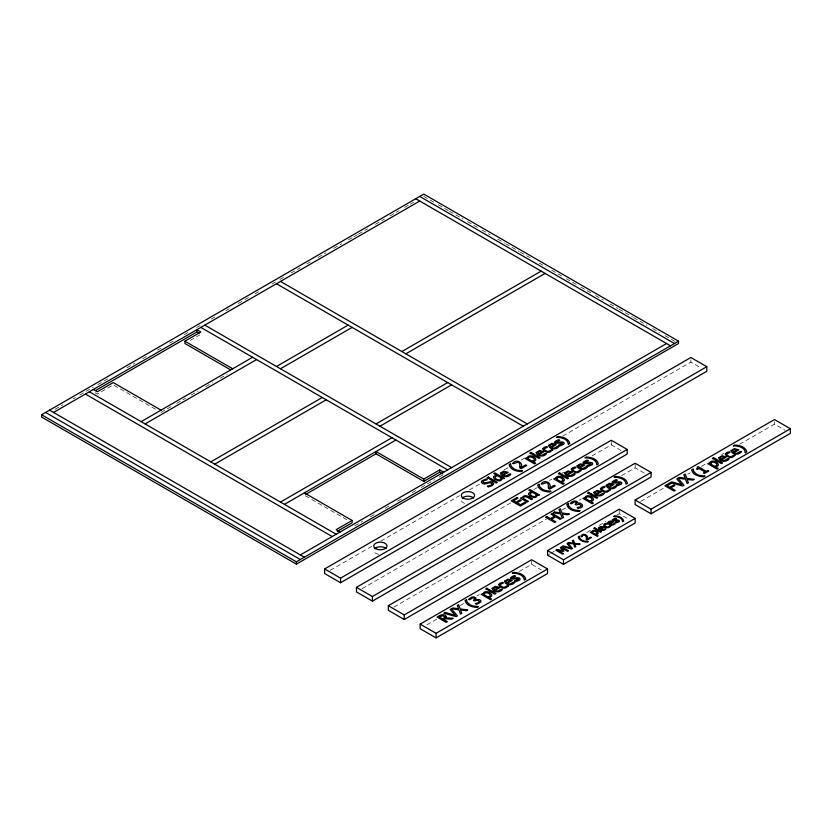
<?xml version="1.0" encoding="UTF-8"?>
<svg xmlns="http://www.w3.org/2000/svg" width="832" height="832" viewBox="0 0 832 832"><rect width="100%" height="100%" fill="white"/><g stroke="black" fill="none" stroke-linecap="round" stroke-linejoin="round"><path stroke-width="0.62" stroke-dasharray="4.16 3.12" d="M592.176 455.853L611.26 444.839L611.26 440.242M55.089 409.25L62.962 404.706M73.07 398.871L75.317 397.571M79.82 394.971L93.309 387.182M97.802 384.592L107.921 378.747M127.026 367.713L134.898 363.178M142.761 358.634L147.254 356.034M157.373 350.199L161.876 347.599M169.738 343.054L173.108 341.11M184.35 334.62L188.843 332.03M196.716 327.486L200.086 325.541M211.328 319.051L216.944 315.806M225.94 310.606L229.31 308.662M238.306 303.472L243.922 300.227M245.045 299.582L248.425 297.627M255.164 293.738L258.534 291.793M272.022 284.003L275.402 282.058M279.895 279.458L284.388 276.869M291.138 272.969L300.123 267.779M306.873 263.89L310.242 261.934M318.115 257.4L325.978 252.855M333.85 248.31L341.713 243.766M348.462 239.876L352.955 237.276M354.078 236.631L357.448 234.686M358.571 234.031L367.567 228.842M375.44 224.297L384.426 219.107M390.052 215.862L399.038 210.673M404.664 207.428L409.157 204.828M410.28 204.183L413.65 202.238M190.226 340.423L199.774 334.911M161.023 412.443L171.101 406.619M176.706 403.395L185.661 398.216M191.256 394.992L197.974 391.113M205.816 386.589L212.534 382.71M220.366 378.186L227.084 374.306M354.796 525.814L362.669 521.269M370.542 516.714L375.045 514.124M385.174 508.269L389.667 505.679M397.55 501.124L402.043 498.534M412.173 492.679L416.676 490.09M421.169 487.49L434.678 479.69M439.171 477.1L442.551 475.145M330.252 570.305L371.821 546.312M380.806 541.122L459.441 495.716M469.56 489.882L480.792 483.392M504.379 469.768L508.882 467.178M521.238 460.044L524.607 458.099M562.806 436.041L690.872 362.097L700.43 367.619M362.086 588.692L511.368 502.518M533.811 489.549L537.181 487.604M549.526 480.48L551.772 479.18M561.87 473.356L564.117 472.056M393.931 607.09L546.51 518.991M562.224 509.922L565.583 507.988M579.051 500.209L581.298 498.919M621.681 475.602L635.149 467.823L645.757 473.949M426.858 624.853L436.894 619.06M460.304 605.54L463.642 603.616M477.017 595.889L479.253 594.599M519.376 571.438L531.638 564.356L541.195 569.868M547.56 555.162L549.806 553.873M550.919 553.228L554.278 551.283M586.747 532.542L591.23 529.953M599.071 525.429L605.79 521.55M616.98 515.081L619.216 513.791L628.774 519.303M640.765 501.353L664.362 487.729M687.96 474.105L690.206 472.815M701.438 466.326L705.931 463.726M721.666 454.646L723.913 453.346M739.648 444.267L774.478 424.154L785.096 430.29M423.769 196.394L433.867 202.228M438.36 204.818L448.458 210.652M449.582 211.297L463.05 219.076M467.542 221.666L477.641 227.5M482.134 230.09L489.986 234.624M497.848 239.158L504.577 243.048M505.7 243.703L519.168 251.472M520.291 252.127L531.513 258.606M539.375 263.141L546.104 267.03M551.72 270.265L561.818 276.099M566.311 278.689L576.41 284.523M580.902 287.113L591.001 292.947M595.494 295.537L603.346 300.071M610.085 303.961L617.937 308.495M619.06 309.15L632.528 316.919M633.651 317.574L647.119 325.343M652.735 328.588L659.464 332.478M665.08 335.712L675.178 341.546M611.26 444.839L620.818 450.362M155.47 409.23L113.256 384.862L97.334 394.056L94.349 392.33M305.448 495.82L348.774 520.842M774.478 421.855L774.478 424.154M690.872 359.798L690.872 362.097M635.149 463.226L635.149 467.823M619.216 509.194L619.216 513.791M531.638 560.914L531.638 564.356M464.61 503.339A6.666 3.848 0 0 1 461.51 499.002M378.643 554.278A6.666 3.848 0 0 1 373.703 550.566"/><path stroke-width="1.25" d="M356.481 587.34L356.481 591.937L372.403 601.13L627.182 454.033L627.182 449.436L611.26 440.242L356.481 587.34L372.403 596.534L627.182 449.436M372.403 601.13L372.403 596.534M609.877 525.439C608.712 529.724 600.943 524.004 607.256 523.931M581.838 536.64C583.346 533.104 587.725 536.318 586.258 539.417L587.215 539.968L591.417 537.545L590.637 537.087L587.288 539.022C588.973 534.737 582.899 532.553 580.809 536.11L581.786 536.671M41.6 414.742L423.769 194.095L678.548 341.193L678.548 343.491L296.379 564.138L41.6 417.04L41.6 414.742L296.379 561.839L678.548 341.193M53.539 412.443L419.723 201.032M95.607 390.458L196.851 331.999L198.848 333.143M230.464 369.793L184.912 343.491L184.912 341.193L200.834 331.999L196.851 329.701L196.851 331.999M141.128 421.637L252.585 357.282M145.101 423.935L256.568 359.58M276.474 366.475L348.13 325.104M280.457 368.774L352.113 327.402M210.787 461.854L322.254 397.498M401.877 351.53L541.133 271.128M214.77 464.152L326.238 399.797M405.85 353.829L545.116 273.426M376.002 423.935L447.658 382.564M379.974 426.234L451.63 384.862M280.457 502.081L391.924 437.726M284.44 504.379L395.907 440.024M305.458 494.541L376.002 453.814L423.769 481.395L439.691 472.202L442.676 473.918M337.251 531.346L352.113 522.766L352.113 520.468L336.19 529.662L340.174 531.96M376.002 453.814L376.002 451.516L423.769 479.097L439.691 469.903L443.674 472.202M300.362 554.944L666.536 343.533M324.636 568.953L690.872 357.5L706.805 366.694L706.805 371.29L340.558 582.743L324.636 573.55L324.636 568.953L340.558 578.146L706.805 366.694M510.526 463.861L509.132 464.662C510.255 469.882 516.568 471.359 521.134 471.598L522.538 470.787L517.171 470.132A10.806 6.24 0 0 1 513.937 468.822L511.202 466.294L510.588 463.892M556.41 437.372L557.814 436.561C562.38 436.81 568.693 438.266 569.816 443.498L568.422 444.298M539.053 484.297L537.659 485.108C538.782 490.329 545.095 491.795 549.661 492.034L551.065 491.234L545.698 490.578A10.806 6.24 0 0 1 542.464 489.268L539.729 486.741L539.115 484.338M596.95 464.745L598.343 463.934C597.22 458.713 590.907 457.246 586.342 456.997L584.938 457.808C589.462 457.818 596.461 459.181 596.887 464.703M388.326 605.727L635.149 463.226L651.071 472.42L651.071 477.017L404.248 619.518L388.326 610.324L388.326 605.727L404.248 614.921L651.071 472.42M420.17 624.114L531.638 559.759L547.56 568.953L547.56 573.55L436.093 637.905L420.17 628.711L420.17 624.114L436.093 633.308L547.56 568.953M547.56 550.566L619.216 509.194L635.149 518.388L635.149 522.985L563.482 564.356L547.56 555.162L547.56 550.566L563.482 559.759L635.149 518.388M635.149 500.001L774.478 419.557L790.4 428.75L790.4 433.347L651.071 513.791L635.149 504.598L635.149 500.001L651.071 509.194L790.4 428.75M466.461 599.674L465.067 600.475C466.19 605.696 472.503 607.173 477.069 607.412L478.473 606.601L473.106 605.946A10.806 6.24 0 0 1 469.862 604.635L467.137 602.108L466.523 599.706M512.346 573.175L513.75 572.374C518.315 572.624 524.628 574.08 525.751 579.301L524.358 580.112C523.827 574.61 516.974 573.154 512.408 573.217M693.066 469.092L691.673 469.903C692.796 475.124 699.109 476.59 703.674 476.83L705.078 476.029L699.712 475.374A10.806 6.24 0 0 1 696.478 474.063L693.742 471.536L693.129 469.134M733.377 445.817L734.77 445.016C739.336 445.266 745.659 446.722 746.782 451.942L745.389 452.754M622.679 521.674L623.73 521.071C622.877 517.15 618.145 516.058 614.723 515.871L613.673 516.474C617.063 516.485 622.305 517.504 622.627 521.643M559.645 440.388C548.278 445.37 564.72 439.473 564.075 443.373A3.682 2.122 0 0 1 563.316 444.486L559.884 445.858L558.594 445.11C572.27 440.45 544.461 446.306 558.48 439.65L559.707 440.357M588.172 460.834C576.805 465.816 593.247 459.919 592.602 463.819A3.682 2.122 0 0 1 591.843 464.932L588.411 466.294L587.122 465.556M616.096 518.742C609.7 521.435 618.415 518.586 619.424 520.978A2.756 1.591 0 0 1 618.842 521.82L616.273 522.839L615.306 522.278M587.184 465.514C600.694 460.928 572.998 466.721 587.007 460.086L588.234 460.793M616.325 484.952C629.845 480.355 602.139 486.158 616.148 479.523L617.375 480.23C605.894 485.264 622.346 479.346 621.743 483.246A3.682 2.122 0 0 1 620.984 484.37L617.552 485.732L616.262 484.983M615.347 522.257C625.487 518.814 604.718 523.162 615.222 518.18L616.138 518.71M514.592 580.892C528.102 576.295 500.406 582.098 514.415 575.463L515.642 576.17C504.161 581.204 520.614 575.286 520.01 579.186A3.682 2.122 0 0 1 519.251 580.299L515.809 581.672L514.53 580.923M556.473 437.403C560.986 437.351 567.934 438.776 568.36 444.267M733.439 445.858C737.953 445.806 744.9 447.231 745.326 452.722M678.122 478.192L685.464 479.201L687.118 483.486L688.428 482.737L687.045 479.336L692.89 480.158L694.273 479.357L686.816 478.348L685.183 474.115L683.873 474.874L685.246 478.202L679.505 477.402L676.801 478.951L681.834 484.765L671.778 481.863L664.934 485.805L674.024 491.057L675.23 490.35L670.852 487.833L674.908 485.493L673.837 484.869L669.781 487.209L667.222 485.732L671.445 483.288L670.374 482.664M568.048 543.171L573.55 543.92L574.798 547.144L575.775 546.572L574.735 544.024L579.124 544.638L580.164 544.045L574.569 543.275L573.342 540.114L572.364 540.675L573.383 543.171L569.078 542.568L567.06 543.743L570.825 548.09L563.285 545.917L562.318 546.478L571.47 549.058L572.458 548.496L567.986 543.202M670.478 482.602L682.687 486.044L683.998 485.295L678.038 478.244M419.723 196.435L674.502 343.533M415.74 198.734L670.519 345.831M280.457 281.434L527.27 423.935M276.474 283.733L523.297 426.234M607.308 523.9L606.341 523.338C602.378 523.328 603.169 527.748 606.757 527.634A2.798 1.612 0 0 0 608.65 527.54L610.886 525.97L609.929 525.408M204.818 325.104L451.63 467.605M200.834 327.402L447.658 469.903M184.912 341.193L232.69 368.774M161.023 410.145L113.256 382.564L97.334 391.758L93.35 389.459M304.346 492.887L352.113 520.468M89.367 391.758L336.19 534.258M85.394 394.056L332.207 536.557M49.566 410.145L304.346 557.242M45.583 412.443L300.362 559.541M651.071 509.194L651.071 513.791M563.482 559.759L563.482 564.356M439.691 469.903L439.691 472.202M436.093 633.308L436.093 637.905M423.769 479.097L423.769 481.395M404.248 614.921L404.248 619.518M340.558 578.146L340.558 582.743M296.379 561.839L296.379 564.138M462.176 498.077A6.666 3.848 0 0 1 473.72 498.077M374.587 548.642A6.666 3.848 0 0 1 386.142 548.642M446.41 616.502L446.025 617.864L453.211 618.28L451.641 619.185L445.151 618.769L443.768 619.559L447.387 621.65L446.181 622.346L437.091 617.105C439.504 615.212 444.319 613.038 446.41 616.502M493.501 477.204L494.53 479.222L498.649 480.854A3.089 1.789 0 0 0 500.791 480.594L502.538 478.629L504.379 478.369L494.884 472.888L493.74 473.554L496.694 475.259A4.378 2.527 0 0 0 494.031 476.33L493.501 477.204M528.601 493.854L529.63 495.862L533.749 497.494A3.089 1.789 0 0 0 535.891 497.234L537.638 495.279L539.479 495.019L529.984 489.538L528.84 490.194L531.794 491.899A4.378 2.527 0 0 0 529.142 492.97L528.601 493.854M474.781 598.863L473.418 600.34L474.438 600.933L477.547 600.09L479.409 601.578L478.546 602.659L475.342 603.595L476.622 604.334L480.99 601.91L480.74 600.579L479.232 599.518L475.706 599.57L475.842 597.854L474.084 596.929L471.546 597.137L468.541 599.373C470.278 601.286 472.711 595.494 474.781 598.863M519.906 466.669L519.865 467.958L521.134 468.697L526.75 465.462L525.699 464.859L521.238 467.438C523.474 461.718 515.382 458.806 512.606 463.549C515.06 464.339 520.114 458.682 519.906 466.669M548.434 487.105L548.392 488.405L549.661 489.133L555.277 485.898L554.226 485.295L549.765 487.874C552.001 482.154 543.91 479.253 541.133 483.995C543.587 484.786 548.642 479.118 548.434 487.105M576.514 502.923L575.162 504.41L576.17 504.993L579.28 504.15L581.142 505.638L580.278 506.719L577.075 507.655L578.365 508.394C586.57 507.156 580.767 502.06 577.741 503.069L576.992 501.436L574.506 500.937L572.083 501.748L570.274 503.433C572.01 505.346 574.444 499.554 576.514 502.923M500.458 473.19C501.259 477.63 508.758 477.807 510.91 474.115C508.893 472.701 506.47 478.026 503.443 475.114L508.165 472.389L503.714 471.151L500.458 473.19M492.149 588.359C492.939 592.8 500.448 592.977 502.601 589.295C500.583 587.87 498.17 593.195 495.134 590.283L499.855 587.558L495.404 586.321L492.149 588.359M504.494 581.235C505.284 585.676 512.793 585.853 514.946 582.161C512.918 580.746 510.494 586.071 507.468 583.159L512.2 580.434L507.749 579.197L504.494 581.235M536.214 452.546C537.004 456.986 544.513 457.174 546.666 453.482C544.638 452.057 542.225 457.392 539.198 454.47L543.92 451.745L539.469 450.507L536.214 452.546M548.558 445.422C549.349 449.862 556.858 450.039 559.01 446.358C556.982 444.933 554.559 450.258 551.543 447.346L556.265 444.621L551.814 443.383L548.558 445.422M564.741 472.982C565.531 477.433 573.04 477.61 575.193 473.918C573.175 472.493 570.762 477.818 567.726 474.916L572.447 472.191L567.996 470.943L564.741 472.982M577.086 465.858C577.876 470.298 585.385 470.486 587.538 466.794C585.52 465.369 583.107 470.694 580.07 467.792L584.792 465.057L580.341 463.819L577.086 465.858M593.882 492.419C594.672 496.86 602.181 497.047 604.334 493.355C602.316 491.93 599.903 497.255 596.866 494.343L601.588 491.618L597.137 490.381L593.882 492.419M598.52 527.852C599.009 530.93 603.959 531.274 605.873 529.173C606.434 526.552 602.774 531.7 600.756 529.298L604.302 527.259L600.964 526.323L598.52 527.852M606.226 485.295C607.017 489.736 614.526 489.913 616.678 486.231C614.65 484.806 612.238 490.131 609.211 487.219L613.933 484.494L609.482 483.257L606.226 485.295M607.776 522.506C608.265 525.585 613.226 525.928 615.129 523.827C615.69 521.206 612.03 526.354 610.012 523.952L613.558 521.914L610.22 520.988L607.776 522.506M718.754 457.777C719.545 462.218 727.054 462.405 729.206 458.713C727.189 457.288 724.776 462.613 721.739 459.711L726.461 456.976L722.01 455.738L718.754 457.777M731.099 450.653C731.89 455.094 739.398 455.281 741.551 451.589C739.534 450.164 737.121 455.489 734.084 452.577L738.806 449.852L734.354 448.614L731.099 450.653M498.732 584.574L499.658 586.581L503.121 588.058A3.734 2.153 0 0 0 505.658 587.933L508.643 585.842C506.813 584.48 504.483 589.295 501.623 586.414C496.735 583.991 506.199 583.274 502.57 582.338L500.032 583.201L498.732 584.574M542.797 448.76L543.722 450.767L547.196 452.244A3.734 2.153 0 0 0 549.723 452.119L552.708 450.029C550.888 448.666 548.548 453.492 545.688 450.601C540.8 448.178 550.264 447.46 546.645 446.524L544.107 447.387L542.797 448.76M571.324 469.196L572.25 471.203L575.723 472.69A3.734 2.153 0 0 0 578.25 472.555L581.235 470.465C579.415 469.113 577.075 473.928 574.215 471.037C569.327 468.614 578.791 467.896 575.172 466.97L572.634 467.823L571.324 469.196M600.465 488.634L601.39 490.641L604.864 492.128A3.734 2.153 0 0 0 607.391 491.993L610.376 489.902C608.546 488.55 606.206 493.366 603.356 490.474C598.468 488.051 607.932 487.334 604.313 486.398L601.775 487.261L600.465 488.634M725.338 453.991L726.263 455.998L729.737 457.486A3.734 2.153 0 0 0 732.264 457.35L735.249 455.26C733.429 453.898 731.089 458.723 728.229 455.832C723.341 453.409 732.805 452.691 729.186 451.755L726.638 452.618L725.338 453.991M697.694 467.834L696.55 468.988L697.372 469.466L699.026 468.52L705.11 472.035L703.466 472.982L704.392 473.522L708.822 470.964L707.897 470.423L706.285 471.359L698.1 466.627L697.154 467.178L697.694 467.834M522.465 497.38L520.458 498.129L527.27 502.07L528.414 501.405L523.328 498.472L523.619 497.609A2.766 1.602 0 0 1 524.69 496.766L526.677 496.922L531.482 499.637L532.626 498.971C530.234 497.39 524.774 493.386 522.465 497.38M483.101 593.57L481.146 594.287L490.474 599.674L491.618 599.009L488.769 597.366C497.172 595.951 485.472 588.11 483.101 593.57M527.176 457.756L525.21 458.474L534.539 463.861L535.694 463.195L532.834 461.552C541.237 460.138 529.537 452.296 527.176 457.756M555.703 478.202L553.738 478.91L563.066 484.297L564.221 483.642L561.361 481.988C569.764 480.574 558.064 472.742 555.703 478.202M584.844 497.63L582.878 498.347L592.207 503.734L593.362 503.069L590.502 501.426C598.905 500.011 587.215 492.17 584.844 497.63M591.739 531.762L590.273 532.303L597.272 536.338L598.125 535.85L595.982 534.612C602.295 533.551 593.518 527.675 591.739 531.762M709.717 462.998L707.751 463.705L717.08 469.092L718.234 468.426L715.374 466.783C723.778 465.369 712.078 457.527 709.717 462.998M493.657 483.808L492.107 485.649L488.415 486.959C484.162 485.15 492.877 486.564 491.972 483.475C488.914 481 483.87 486.626 481.395 482.279A4.098 2.361 0 0 1 481.801 480.948L486.117 478.91C489.902 480.532 483.215 479.43 482.986 481.707L483.049 482.186C486.065 484.63 491.868 478.785 493.657 483.808M501.571 478.078L500.126 479.742A1.778 1.019 0 0 1 498.69 479.877C495.56 480.002 493.345 475.946 497.64 475.81L501.571 478.078M536.671 494.718L535.226 496.382A1.778 1.019 0 0 1 533.79 496.517C530.67 496.652 528.455 492.586 532.75 492.45L536.671 494.718M444.995 617.146L442.77 618.977L439.338 617.001L442.77 615.638L444.995 617.146M501.956 472.93L502.57 474.604L506.168 472.524L503.963 471.962L501.956 472.93M493.646 588.11L494.25 589.774L497.858 587.694L495.643 587.132L493.646 588.11M537.711 452.296L538.314 453.96L541.923 451.88L539.708 451.318L537.711 452.296M505.981 580.975L506.594 582.65L510.203 580.57L507.988 580.008L505.981 580.975M550.056 445.162L550.659 446.836L554.268 444.756L552.053 444.194L550.056 445.162M566.238 472.732L566.842 474.406L570.45 472.326L568.235 471.765L566.238 472.732M578.573 465.608L579.186 467.282L582.795 465.202L580.58 464.641L578.573 465.608M595.379 492.17L595.982 493.844L599.591 491.754L597.376 491.192L595.379 492.17M607.724 485.035L608.327 486.71L611.936 484.63L609.721 484.068L607.724 485.035M599.643 527.665L600.101 528.923L602.805 527.363L601.141 526.937L599.643 527.665M608.899 522.319L609.357 523.578L612.061 522.018L610.397 521.591L608.899 522.319M720.252 457.527L720.855 459.202L724.464 457.122L722.249 456.56L720.252 457.527M732.586 450.403L733.2 452.078L736.809 449.987L734.594 449.426L732.586 450.403M528.341 457.964L528.039 458.775L531.898 461.011C538.158 460.387 530.577 454.553 528.341 457.964M484.276 593.767L483.974 594.589L487.833 596.825C494.094 596.201 486.512 590.366 484.276 593.767M556.868 478.4L556.566 479.222L560.425 481.447C566.686 480.834 559.104 474.989 556.868 478.4M586.009 497.838L585.707 498.659L589.566 500.885C595.826 500.261 588.255 494.426 586.009 497.838M592.623 531.918L592.394 532.532L595.286 534.206L596.981 533.52L596.929 532.324L594.547 531.17A1.3 0.749 0 0 0 593.486 531.263L592.623 531.918M710.882 463.195L710.58 464.017L714.438 466.242C720.699 465.629 713.118 459.784 710.882 463.195M488.384 477.048L487.074 477.797L488.27 478.483L489.57 477.734L488.384 477.048M531.045 452.421L529.734 453.17L530.92 453.856L532.23 453.107L531.045 452.421M490.63 478.442L489.486 479.097L496.298 483.038L497.453 482.373L490.63 478.442M533.291 453.814L532.147 454.47L538.959 458.411L540.103 457.746L533.291 453.814M559.572 472.857L558.262 473.616L559.447 474.302L560.758 473.543L559.572 472.857M516.942 497.536L511.264 500.812L520.354 506.064L526.032 502.778L524.961 502.164L520.489 504.743L517.109 502.798L521.279 500.386L520.208 499.772L516.038 502.174L513.552 500.739L518.024 498.16L516.942 497.536M561.818 474.25L560.674 474.916L567.486 478.847L568.63 478.182L561.818 474.25M568.194 503.734L566.8 504.535C567.923 509.756 574.236 511.233 578.812 511.472L580.206 510.661L574.839 510.016A10.806 6.24 0 0 1 571.605 508.695L568.87 506.168L568.256 503.766M615.482 476.434L614.078 477.246C618.613 477.256 625.602 478.608 626.028 484.141L627.484 483.371C626.361 478.14 620.048 476.684 615.482 476.434M546.811 516.558L545.594 517.254L554.684 522.496L555.89 521.799L551.439 519.23L555.62 516.818L560.071 519.386L561.278 518.69L552.198 513.448L550.982 514.145L554.549 516.204L550.368 518.617L546.811 516.558M554.632 512.044L553.249 512.834L560.591 513.843L562.245 518.128L563.555 517.379L562.172 513.978L568.017 514.8L569.41 513.999L561.954 512.98L560.31 508.758L559 509.517L560.373 512.845L554.632 512.044M588.713 492.294L587.402 493.043L588.588 493.73L589.898 492.981L588.713 492.294M590.959 493.688L589.815 494.343L596.627 498.285L597.771 497.619L590.959 493.688M486.97 588.234L485.67 588.983L486.855 589.67L488.166 588.921L486.97 588.234M445.172 612.435L443.872 613.184L456.082 616.626L457.392 615.867L451.433 608.826L458.858 609.773L460.512 614.068L461.822 613.319L460.439 609.918L466.284 610.74L467.667 609.939L460.21 608.92L458.578 604.698L457.267 605.457L458.63 608.785L452.889 607.974L450.195 609.534L455.229 615.337L445.172 612.435M713.575 457.652L712.275 458.411L713.461 459.098L714.771 458.338L713.575 457.652M579.259 536.338L578.209 536.942C579.051 540.862 583.794 541.965 587.215 542.142L588.266 541.538L584.241 541.05A8.112 4.68 0 0 1 581.807 540.062L579.758 538.169L579.301 536.37M557.055 549.515L555.828 550.222L562.64 554.154L563.482 553.665L557.617 550.285L563.919 551.252L561.704 547.924L567.57 551.314L568.474 550.784L561.662 546.853L560.404 547.581L562.557 550.722L557.055 549.515M594.641 527.758L593.663 528.33L594.558 528.84L595.535 528.278L594.641 527.758M489.226 589.618L488.082 590.283L494.894 594.214L496.038 593.559L489.226 589.618M715.832 459.046L714.688 459.711L721.5 463.642L722.644 462.977L715.832 459.046M596.326 528.809L595.473 529.298L600.579 532.251L601.442 531.752L596.326 528.809M463.226 498.129A6.666 3.848 0 0 0 474.386 496.402A6.666 3.848 0 0 0 466.222 491.691A6.666 3.848 0 0 0 463.226 498.129M375.648 548.694A6.666 3.848 0 0 0 386.807 546.967A6.666 3.848 0 0 0 378.643 542.256A6.666 3.848 0 0 0 375.648 548.694"/></g></svg>
